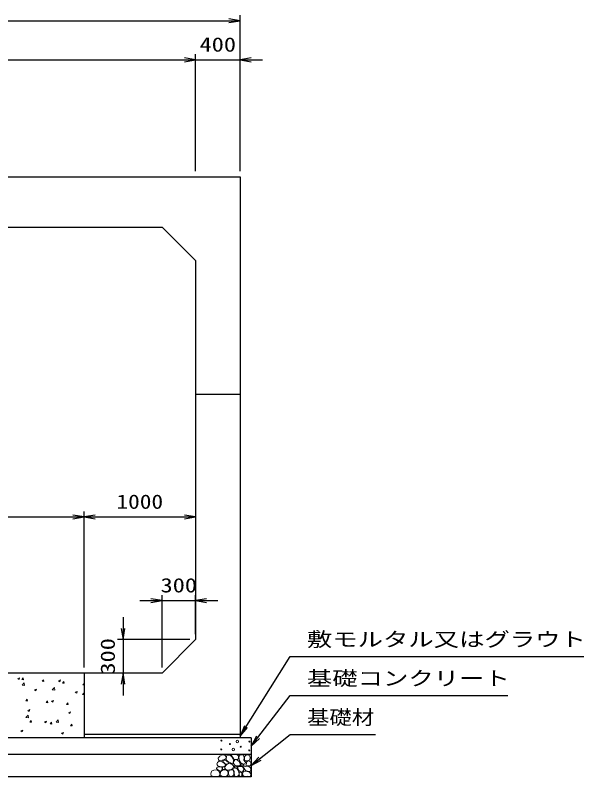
# Model space of a CAD drawing. Units: millimetres at full size. Extents: x 0 to 42050, y 0 to 29700.
# Drawn here: x 29908 to 35009, y 14320 to 21150 of the extents above; entities that cross this region are included whole.
import ezdxf
from ezdxf.enums import TextEntityAlignment as Align

# ---------------------------------------------------------------- set-up
doc = ezdxf.new("R2010")
doc.units = ezdxf.units.MM
for name, color, linetype, lineweight in [('D-DCR-HCHn', 4, 'Continuous', 9), ('D-STR-DIM', 7, 'Continuous', 25), ('D-STR-STRn', 1, 'Continuous', 25), ('D-STR-TXT', 7, 'Continuous', 25)]:
    doc.layers.add(name, color=color, linetype=linetype, lineweight=lineweight)
doc.styles.add('ＭＳ ゴシック', font='')
doc.styles.get('ＭＳ ゴシック').set_extended_font_data('MS Gothic')

# ---------------------------------------------------------------- blocks, each defined once
blk = doc.blocks.new('open_arrow')
at = {"color": 0, "linetype": 'Continuous', "lineweight": -2}
blk.add_lwpolyline([(7.5, 1.25), (0, 0), (7.5, -1.25)], dxfattribs=at)

msp = doc.modelspace()

# ---------------------------------------------------------------- linework, layer by layer
at = {"layer": 'D-DCR-HCHn'}
for p, q in [((29929.539, 15201.663), (29947.323, 15208.49)), ((29929.561, 15201.627), (29942.196, 15193.105)), ((29942.21, 15193.109), (29947.36, 15208.458)), ((29967.429, 15192.015), (29982.611, 15190.687)), ((29967.433, 15192.029), (29979.678, 15206.622)), ((29982.719, 15190.594), (29979.782, 15206.516)), ((30149.613, 15176.076), (30164.795, 15174.748)), ((30149.618, 15176.09), (30161.863, 15190.683)), ((30164.903, 15174.654), (30161.966, 15190.576)), ((30294.57, 15181.32), (30312.355, 15188.147)), ((30294.592, 15181.285), (30307.226, 15172.763)), ((30307.241, 15172.767), (30312.391, 15188.116)), ((30331.802, 15160.151), (30344.047, 15174.744)), ((30347.087, 15158.714), (30344.15, 15174.635)), ((29969.056, 15141.22), (29988.84, 15161.839)), ((29969.086, 15141.157), (29991.675, 15137.654)), ((29991.652, 15137.681), (29988.846, 15161.803)), ((30081.154, 15099.397), (30098.938, 15106.224)), ((30081.176, 15099.362), (30093.81, 15090.84)), ((30093.824, 15090.844), (30098.974, 15106.193)), ((30240.135, 15099.177), (30259.919, 15119.796)), ((30240.165, 15099.115), (30262.755, 15095.611)), ((30262.732, 15095.639), (30259.925, 15119.761)), ((30331.797, 15160.137), (30346.979, 15158.809)), ((30513.981, 15144.198), (30525, 15143.234)), ((30513.987, 15144.212), (30525, 15157.336)), ((30446.185, 15079.055), (30463.97, 15085.882)), ((30446.206, 15079.019), (30458.841, 15070.497)), ((30458.855, 15070.502), (30464.005, 15085.851)), ((30511.214, 15057.135), (30525, 15071.503)), ((30511.244, 15057.072), (30525, 15054.938)), ((30002.672, 15000.958), (30017.854, 14999.63)), ((30002.676, 15000.972), (30014.922, 15015.565)), ((30017.961, 14999.537), (30015.024, 15015.459)), ((30184.856, 14985.019), (30200.038, 14983.691)), ((30184.861, 14985.033), (30197.106, 14999.626)), ((30200.144, 14983.597), (30197.208, 14999.519)), ((30232.768, 14997.132), (30250.553, 15003.959)), ((30232.79, 14997.097), (30245.424, 14988.575)), ((30245.439, 14988.579), (30250.589, 15003.928)), ((30367.04, 14969.08), (30382.222, 14967.752)), ((30367.046, 14969.094), (30379.291, 14983.687)), ((30382.328, 14967.657), (30379.391, 14983.578)), ((30019.352, 14915.209), (30037.137, 14922.036)), ((30019.373, 14915.174), (30032.008, 14906.652)), ((30032.022, 14906.656), (30037.172, 14922.005)), ((30384.383, 14894.866), (30402.168, 14901.693)), ((30384.404, 14894.832), (30397.039, 14886.309)), ((30397.053, 14886.314), (30402.203, 14901.663)), ((30002.731, 14851.751), (30022.515, 14872.37)), ((30002.76, 14851.689), (30025.35, 14848.186)), ((30025.327, 14848.213), (30022.521, 14872.335)), ((30037.92, 14809.915), (30050.165, 14824.508)), ((30053.202, 14808.48), (30050.265, 14824.402)), ((30273.81, 14809.709), (30293.594, 14830.328)), ((30296.406, 14806.171), (30293.6, 14830.293)), ((30037.915, 14809.902), (30053.097, 14808.574)), ((30170.967, 14812.943), (30188.752, 14819.77)), ((30170.988, 14812.909), (30183.622, 14804.387)), ((30183.636, 14804.391), (30188.787, 14819.74)), ((30220.099, 14793.963), (30235.281, 14792.634)), ((30220.105, 14793.976), (30232.35, 14808.569)), ((30235.386, 14792.54), (30232.449, 14808.462)), ((30273.839, 14809.647), (30296.429, 14806.143)), ((30402.283, 14778.024), (30417.465, 14776.695)), ((30402.289, 14778.037), (30414.534, 14792.63)), ((30417.57, 14776.6), (30414.633, 14792.521)), ((29957.55, 14731.021), (29975.335, 14737.847)), ((29957.571, 14730.986), (29970.206, 14722.464)), ((29970.22, 14722.468), (29975.37, 14737.817)), ((30322.582, 14710.678), (30340.366, 14717.505)), ((30322.602, 14710.644), (30335.237, 14702.121)), ((30335.251, 14702.126), (30340.401, 14717.475))]:
    msp.add_line(p, q, dxfattribs=at)
for points in [[(31792.988, 14479.601), (31799.036, 14485.086), (31800.103, 14490.792), (31796.586, 14503.305), (31786.29, 14517.61), (31763.996, 14516.105), (31742.429, 14505.811), (31727.805, 14485.597), (31729.979, 14472.456), (31736.98, 14465.716), (31748.231, 14463.215), (31764.489, 14467.483), (31785.711, 14474.481)], [(31851.553, 14436.214), (31864.311, 14440.569), (31865.575, 14468.678), (31852.488, 14497.359), (31835.552, 14513.536), (31803.597, 14507.032), (31800.867, 14471.913), (31811.184, 14459.876), (31839.261, 14444.301)], [(31955.31, 14513.906), (31962.244, 14493.102), (31959.933, 14469.988), (31976.113, 14444.562), (31955.31, 14433.005), (31932.195, 14444.562), (31918.327, 14463.053), (31913.704, 14493.102), (31918.327, 14509.283), (31932.195, 14516.217)], [(31973.802, 14511.594), (31994.605, 14516.217), (32013.096, 14506.971), (32015.408, 14486.168), (32010.785, 14469.988), (31987.67, 14463.053), (31971.49, 14463.053), (31964.556, 14474.611), (31964.556, 14500.037)], [(31731.628, 14411.832), (31726.312, 14416.874), (31719.524, 14425.68), (31717.855, 14433.275), (31721.856, 14447.685), (31735.912, 14458.67), (31756.093, 14457.89), (31783.302, 14443.001), (31792.914, 14430.757), (31789.848, 14416.784), (31780.222, 14410.04), (31771.401, 14409.145), (31757.637, 14409.524), (31744.192, 14411.002)], [(31820.202, 14445.711), (31818.546, 14439.566), (31812.989, 14435.193), (31800.81, 14433.302), (31789.695, 14439.802), (31779.408, 14449.138), (31770.142, 14457.333), (31770.365, 14463.462), (31776.264, 14468.875), (31790.797, 14470.356), (31803.53, 14464.383), (31812.989, 14455.165), (31817.719, 14450.556)], [(31811.797, 14379.532), (31847.171, 14386.129), (31862.218, 14398.266), (31866.97, 14417.263), (31852.287, 14431.629), (31823.677, 14439.69), (31802.03, 14426.761), (31788.039, 14409.347), (31791.998, 14391.67)], [(31916.015, 14458.431), (31927.573, 14430.693), (31918.327, 14419.136), (31890.589, 14419.136), (31879.032, 14423.759), (31867.475, 14439.939), (31867.475, 14453.808), (31879.032, 14472.299), (31892.901, 14474.611)], [(31881.815, 14400.551), (31871.114, 14409.112), (31875.394, 14415.533), (31890.376, 14415.533), (31896.796, 14413.393), (31901.077, 14404.832), (31894.656, 14398.411)], [(31913.918, 14377.009), (31903.217, 14402.692), (31911.778, 14413.393), (31937.461, 14413.393), (31948.162, 14409.112), (31958.863, 14394.131), (31958.863, 14381.289), (31948.162, 14364.167), (31935.321, 14362.027)], [(31950.687, 14433.005), (31962.244, 14423.759), (31957.621, 14416.824), (31941.441, 14416.824), (31934.507, 14419.136), (31929.884, 14428.382), (31936.818, 14435.316)], [(31973.845, 14377.009), (31956.723, 14402.692), (31958.863, 14409.112), (31982.406, 14415.533), (32003.808, 14413.393), (32018.79, 14400.551), (32020.93, 14385.57), (32018.79, 14370.588), (32001.668, 14366.308)], [(32017.719, 14453.808), (32024.654, 14433.005), (32015.408, 14419.136), (31992.293, 14416.824), (31976.512, 14423.599), (31983.048, 14439.939), (31978.425, 14449.185), (31987.67, 14458.431), (32001.539, 14463.053)], [(31715.028, 14322.493), (31730.163, 14324.274), (31740.134, 14329.787), (31744.165, 14342.722), (31744.055, 14354.963), (31734.828, 14371.678), (31716.758, 14382.822), (31689.269, 14378.403), (31667.547, 14370.334), (31662.357, 14346.125), (31666.97, 14328.257), (31688.116, 14322.877)], [(31747.403, 14370.331), (31757.105, 14375.079), (31764.11, 14383.822), (31764.281, 14395.084), (31760.058, 14405.627), (31744.811, 14407.625), (31729.946, 14408.018), (31715.519, 14402.512), (31713.151, 14393.273), (31725.46, 14382.195), (31740.445, 14373.15)], [(31812.648, 14373.637), (31797.694, 14382.556), (31771.56, 14382.292), (31750.07, 14363.525), (31746.357, 14334.899), (31760.147, 14324.245), (31796.902, 14321.871), (31813.269, 14331.633), (31817.828, 14354.06)], [(31775.029, 14385.265), (31770.817, 14388.446), (31767.314, 14393.505), (31767.19, 14400.431), (31771.586, 14406.067), (31779.231, 14407.977), (31785.644, 14406.179), (31787.296, 14400.442), (31788.104, 14394.835), (31787.119, 14387.456), (31781.025, 14384.127)], [(31860.412, 14327.783), (31841.15, 14323.503), (31824.028, 14332.064), (31821.888, 14351.326), (31824.032, 14374.878), (31847.571, 14382.327), (31862.553, 14378.603), (31868.973, 14362.027), (31868.973, 14338.484)], [(31877.534, 14325.643), (31871.114, 14344.905), (31873.254, 14366.308), (31858.272, 14389.85), (31877.534, 14400.551), (31898.937, 14389.85), (31911.778, 14372.728), (31916.059, 14344.905), (31911.778, 14329.924), (31898.937, 14323.503)], [(31918.199, 14329.924), (31918.199, 14355.606), (31928.9, 14362.027), (31939.601, 14355.606), (31941.741, 14340.625), (31939.601, 14327.783), (31924.619, 14323.503)], [(31965.284, 14323.503), (31950.302, 14329.924), (31946.022, 14351.326), (31954.583, 14366.308), (31969.565, 14370.588), (31988.827, 14368.448), (32010.229, 14359.887), (32020.93, 14347.045), (32020.93, 14332.064), (32014.51, 14323.503), (31988.827, 14325.643)]]:
    msp.add_lwpolyline(points, close=True, dxfattribs=at)
msp.add_lwpolyline([(31881.568, 14518.547), (31898.907, 14516.446), (31910.742, 14508.701), (31910.374, 14489.819), (31904.486, 14476.087), (31889.975, 14476.185), (31869.893, 14479.153), (31860.201, 14493.689), (31850.918, 14503.492), (31848.116, 14514.345), (31860.901, 14518.547), (31881.918, 14518.547)], dxfattribs=at)
for centre, radius in [((31757.803, 14645.221), 4.5), ((31833.437, 14612.459), 4.5), ((31899.996, 14636.145), 11.25), ((32008.909, 14636.145), 4.5), ((31756.091, 14564.955), 4.5), ((31865.004, 14564.955), 11.25), ((31931.563, 14588.641), 4.5), ((32007.197, 14555.879), 4.5)]:
    msp.add_circle(centre, radius, dxfattribs=at)
at = {"layer": 'D-STR-DIM'}
for p, q in [((31925, 19750), (31925, 21150)), ((25125, 21100), (31925, 21100)), ((31525, 19750), (31525, 20800)), ((31525, 19750), (31525, 20800)), ((31925, 19750), (31925, 20800)), ((25525, 20750), (31525, 20750)), ((31325, 20750), (32125, 20750)), ((30525, 15300), (30525, 16700)), ((30525, 15300), (30525, 16700)), ((26525, 16650), (30525, 16650)), ((30525, 16650), (31525, 16650)), ((31225, 15300), (31225, 15950)), ((31525, 15600), (31525, 15950)), ((31025, 15900), (31725, 15900)), ((30875, 15750), (30875, 15050)), ((31475, 15550), (30825, 15550)), ((31175, 15250), (30825, 15250))]:
    msp.add_line(p, q, dxfattribs=at)
at = {"layer": 'D-STR-STRn'}
for p, q in [((25125, 19700), (31925, 19700)), ((31925, 19700), (31925, 14700)), ((25825, 19250), (31225, 19250)), ((31225, 19250), (31525, 18950)), ((31525, 18950), (31525, 15550)), ((31525, 17750), (31925, 17750)), ((31525, 15550), (31225, 15250)), ((31225, 15250), (25825, 15250)), ((30525, 15250), (30525, 14670)), ((31925, 14700), (30525, 14700)), ((31925, 14700), (31925, 14670)), ((32025, 14670), (25025, 14670)), ((32025, 14670), (32025, 14320)), ((32025, 14520), (25025, 14520)), ((32025, 14320), (25025, 14320))]:
    msp.add_line(p, q, dxfattribs=at)
at = {"layer": 'D-STR-TXT'}
for points in [[(31925, 14685), (32375, 15400), (32475, 15400), (35008.756, 15400)], [(32025, 14595), (32375, 15050), (32475, 15050), (34326.523, 15050)], [(32025, 14420), (32375, 14700), (32475, 14700), (33139.721, 14700)]]:
    msp.add_lwpolyline(points, dxfattribs=at)

# ---------------------------------------------------------------- block references
at = {"layer": 'D-STR-DIM', "xscale": 13.3, "yscale": 13.3}
for p, rotation in [((31925, 21100), 180), ((31525, 20750), 180), ((31525, 20750), 180), ((30525, 16650), 180), ((31525, 16650), 180), ((31225, 15900), 180), ((30875, 15550), 90), ((30875, 15250), 270)]:
    msp.add_blockref('open_arrow', p, dxfattribs=dict(at, rotation=rotation))
for p in [(31925, 20750), (30525, 16650), (31525, 15900)]:
    msp.add_blockref('open_arrow', p, dxfattribs=at)
at = {"layer": 'D-STR-TXT', "xscale": 13.3, "yscale": 13.3}
for p, rotation in [((31925, 14685), 57.8), ((32025, 14595), 52.4), ((32025, 14420), 38.7)]:
    msp.add_blockref('open_arrow', p, dxfattribs=dict(at, rotation=rotation))

# ---------------------------------------------------------------- texts
at = {"layer": 'D-STR-DIM', "style": 'ＭＳ ゴシック'}
for s, width, p in [('400', 1.25, (31725, 20887.5)), ('1000', 1.2, (31025, 16787.5)), ('300', 1.25, (31375, 16037.5))]:
    msp.add_text(s, height=128.3, dxfattribs=dict(at, width=width)).set_placement(p, align=Align.MIDDLE_CENTER)
at = {"layer": 'D-STR-DIM', "style": 'ＭＳ ゴシック', "width": 1.25}
msp.add_text('300', height=128.3, rotation=90, dxfattribs=at).set_placement((30737.5, 15400), align=Align.MIDDLE_CENTER)
at = {"layer": 'D-STR-TXT', "style": 'ＭＳ ゴシック'}
for s, width, p in [('敷モルタル又はグラウト', 1.3, (32525, 15450)), ('基礎コンクリート', 1.3, (32525, 15100)), ('基礎材', 1.15, (32525, 14750))]:
    msp.add_text(s, height=128.3, dxfattribs=dict(at, width=width)).set_placement(p, align=Align.BOTTOM_LEFT)

doc.saveas('drawing.dxf')
